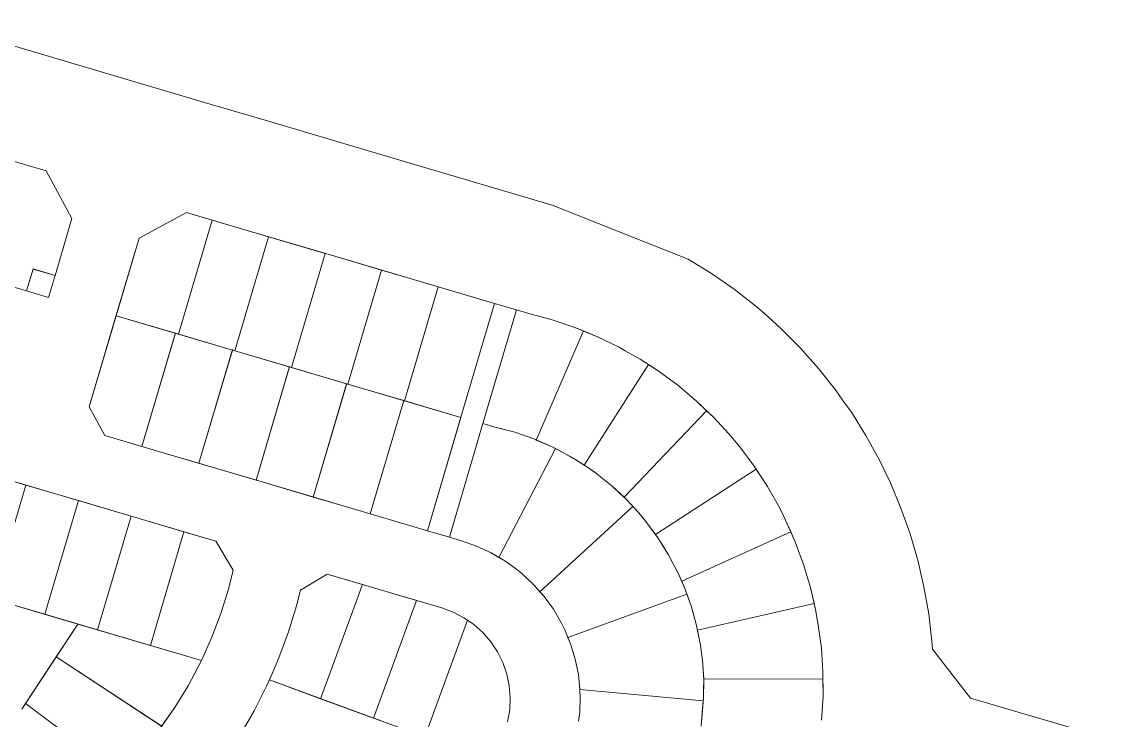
# Model space of a CAD drawing. Header units: millimetres. Extents: x -11775 to 1045055, y -409013 to 338495.
# Drawn here: x 354832 to 639272, y 117570 to 300275 of the extents above; entities that cross this region are included whole.
import ezdxf

# ---------------------------------------------------------------- set-up
doc = ezdxf.new("R2010")
doc.units = ezdxf.units.MM
doc.layers.add('A-DETL', color=90, linetype='Continuous', lineweight=9)

msp = doc.modelspace()

# ---------------------------------------------------------------- linework, layer by layer
at = {"layer": 'A-DETL'}
for p, q in [((355066.691, 293248.5), (331283.691, 300274.5)), ((378850.691, 286221.5), (355066.691, 293248.5)), ((402634.691, 279194.5), (378850.691, 286221.5)), ((418517.691, 274501.5), (402634.691, 279194.5)), ((455246.691, 263647.5), (418517.691, 274501.5)), ((350821.465, 264312.46), (361194.691, 261248.5)), ((493607.691, 252314.5), (455246.691, 263647.5)), ((361194.691, 261248.5), (367951.691, 248824.5)), ((268148.632, 255829.517), (356089.006, 229848.453)), ((385501.691, 243639.5), (397925.691, 250396.5)), ((385501.691, 243639.5), (397925.691, 250396.5)), ((397925.691, 250396.5), (412310.691, 246146.5)), ((397925.691, 250396.5), (404646.529, 248410.851)), ((529169.691, 238206.5), (493607.691, 252314.5)), ((367951.691, 248824.5), (363543.438, 233904.474)), ((395830.022, 218565.161), (404646.529, 248410.851)), ((404646.529, 248410.851), (395830.022, 218565.161)), ((404646.529, 248410.851), (395830.022, 218565.161)), ((412310.691, 246146.5), (404646.529, 248410.851)), ((419413.506, 244047.568), (412310.691, 246146.5)), ((412310.691, 246146.5), (434367.691, 239628.5)), ((379517.692, 223384.417), (385501.691, 243639.5)), ((379551.691, 223499.5), (385501.691, 243639.5)), ((419413.506, 244047.568), (410597.156, 214202.412)), ((419413.506, 244047.568), (410597.156, 214202.412)), ((410597.156, 214202.412), (419413.506, 244047.568)), ((434180.357, 239683.859), (419413.506, 244047.568)), ((434180.357, 239683.859), (425364.291, 209839.663)), ((425364.291, 209839.663), (434180.357, 239683.859)), ((425364.291, 209839.663), (434180.357, 239683.859)), ((448947.387, 235320.757), (434367.691, 239628.5)), ((434367.691, 239628.5), (456424.691, 233111.5)), ((535276.691, 234439.5), (529169.691, 238206.5)), ((356089.021, 229848.449), (341880.08, 234046.332)), ((357788.438, 235600.474), (356089.021, 229848.449)), ((357789.006, 235602.453), (356939.006, 232725.453)), ((357789.006, 235602.453), (356939.006, 232725.453)), ((357789.006, 235602.453), (356939.006, 232725.453)), ((363543.438, 233904.474), (357788.438, 235600.474)), ((363543.006, 233902.453), (357789.006, 235602.453)), ((363543.006, 233902.453), (357789.006, 235602.453)), ((363543.006, 233902.453), (357789.006, 235602.453)), ((362178.006, 229281.453), (363459.006, 233617.453)), ((362178.006, 229281.453), (363459.006, 233617.453)), ((362178.006, 229281.453), (363459.006, 233617.453)), ((363459.006, 233617.453), (363543.006, 233902.453)), ((363459.006, 233617.453), (363543.006, 233902.453)), ((363459.006, 233617.453), (363543.006, 233902.453)), ((440131.426, 205476.914), (448947.387, 235320.757)), ((440131.426, 205476.914), (448947.387, 235320.757)), ((448947.387, 235320.757), (440131.426, 205476.914)), ((456424.691, 233111.5), (448947.387, 235320.757)), ((541164.691, 230338.5), (535276.691, 234439.5)), ((356939.006, 232725.453), (356089.006, 229848.453)), ((356939.006, 232725.453), (356089.006, 229848.453)), ((356780.336, 232188.402), (356089.006, 229848.453)), ((356939.006, 232725.453), (356780.336, 232188.402)), ((463714.537, 230958.058), (454898.56, 201114.165)), ((454898.56, 201114.165), (463714.537, 230958.058)), ((454898.56, 201114.165), (463714.537, 230958.058)), ((463714.537, 230958.058), (456424.691, 233111.5)), ((456424.691, 233111.5), (478482.691, 226595.5)), ((463714.537, 230958.058), (478482.691, 226595.5)), ((356089.006, 229848.453), (361843.006, 228147.453)), ((356089.006, 229848.453), (361843.006, 228147.453)), ((356089.006, 229848.453), (361843.006, 228147.453)), ((361843.006, 228147.453), (362178.006, 229281.453)), ((361843.006, 228147.453), (362178.006, 229281.453)), ((361843.006, 228147.453), (362178.006, 229281.453)), ((546814.691, 225915.5), (541164.691, 230338.5)), ((478482.691, 226595.5), (469699.691, 196866.5)), ((478482.691, 226595.5), (469699.691, 196866.5)), ((478482.691, 226595.5), (469699.691, 196866.5)), ((478482.691, 226595.5), (469699.691, 196866.5)), ((484236.691, 224895.5), (475453.691, 195165.5)), ((475453.691, 195165.5), (484236.691, 224895.5)), ((475453.691, 195165.5), (484236.691, 224895.5)), ((484236.691, 224895.5), (475453.691, 195165.5)), ((475453.691, 195165.5), (484236.691, 224895.5)), ((484236.691, 224895.5), (478482.691, 226595.5)), ((484236.691, 224895.5), (478482.691, 226595.5)), ((487445.691, 223947.5), (484236.691, 224895.5)), ((487445.691, 223947.5), (484236.691, 224895.5)), ((484236.691, 224895.5), (487445.691, 223947.5)), ((548971.691, 224087.5), (546814.691, 225915.5)), ((372467.691, 199524.5), (379551.691, 223499.5)), ((372467.691, 199524.5), (379517.687, 223384.418)), ((379517.687, 223384.418), (395007.217, 218808.248)), ((469665.692, 196751.417), (379517.692, 223384.417)), ((395830.022, 218565.161), (379517.692, 223384.417)), ((493546.691, 222311.5), (487445.691, 223947.5)), ((493546.691, 222311.5), (487445.691, 223947.5)), ((487445.691, 223947.5), (493546.691, 222311.5)), ((499532.691, 220292.5), (493546.691, 222311.5)), ((499532.691, 220292.5), (493546.691, 222311.5)), ((493546.691, 222311.5), (499532.691, 220292.5)), ((553413.691, 220052.5), (548971.691, 224087.5)), ((501746.686, 219386.224), (489422.892, 190872.001)), ((501746.686, 219386.224), (489422.892, 190872.001)), ((489422.892, 190872.001), (501746.686, 219386.224)), ((505378.691, 217899.5), (499532.691, 220292.5)), ((505378.691, 217899.5), (499532.691, 220292.5)), ((499532.691, 220292.5), (501746.686, 219386.224)), ((501746.686, 219386.224), (505378.691, 217899.5)), ((558471.691, 214962.5), (553413.691, 220052.5)), ((386258.071, 189190.587), (395040.537, 218921.04)), ((395007.217, 218808.248), (386258.922, 189193.469)), ((386258.922, 189193.469), (395007.217, 218808.248)), ((395007.217, 218808.248), (409938.913, 214396.881)), ((410597.156, 214202.412), (395830.022, 218565.161)), ((511060.691, 215140.5), (505378.691, 217899.5)), ((511060.691, 215140.5), (505378.691, 217899.5)), ((505378.691, 217899.5), (511060.691, 215140.5)), ((401189.902, 184779.679), (409972.368, 214510.132)), ((409938.913, 214396.881), (401190.503, 184781.714)), ((401190.503, 184781.714), (409938.913, 214396.881)), ((409938.913, 214396.881), (424870.608, 209985.515)), ((410597.156, 214202.412), (425364.291, 209839.663)), ((512692.691, 214216.5), (511060.691, 215140.5)), ((512692.691, 214216.5), (511060.691, 215140.5)), ((511060.691, 215140.5), (512692.691, 214216.5)), ((516557.691, 212028.5), (512692.691, 214216.5)), ((516557.691, 212028.5), (512692.691, 214216.5)), ((512692.691, 214216.5), (516557.691, 212028.5)), ((563237.691, 209599.5), (558471.691, 214962.5)), ((518750.932, 210606.094), (501932.778, 184308.762)), ((518750.932, 210606.094), (501932.778, 184308.762)), ((518750.932, 210606.094), (501932.778, 184308.762)), ((521320.691, 208939.5), (516557.691, 212028.5)), ((521320.691, 208939.5), (516557.691, 212028.5)), ((516557.691, 212028.5), (518750.932, 210606.094)), ((521320.691, 208939.5), (518750.932, 210606.094)), ((416121.733, 180368.771), (424904.198, 210099.224)), ((424870.608, 209985.515), (416122.095, 180369.999)), ((416122.095, 180369.999), (424870.608, 209985.515)), ((424870.608, 209985.515), (439802.304, 205574.149)), ((425364.291, 209839.663), (440131.426, 205476.914)), ((526404.691, 205190.5), (521320.691, 208939.5)), ((526404.691, 205190.5), (521320.691, 208939.5)), ((526404.691, 205190.5), (521320.691, 208939.5)), ((567697.691, 203978.5), (563237.691, 209599.5)), ((431053.563, 175957.863), (439836.029, 205688.316)), ((439802.304, 205574.149), (431053.915, 175959.054)), ((431053.915, 175959.054), (439802.304, 205574.149)), ((439802.304, 205574.149), (454734, 201162.783)), ((454898.56, 201114.165), (440131.426, 205476.914)), ((531240.691, 201126.5), (526404.691, 205190.5)), ((531240.691, 201126.5), (526404.691, 205190.5)), ((531240.691, 201126.5), (526404.691, 205190.5)), ((569629.189, 201244.544), (567697.691, 203978.5)), ((376521.691, 192070.5), (372467.691, 199524.5)), ((376521.691, 192070.5), (372467.691, 199524.5)), ((445985.394, 171546.955), (454734, 201162.783)), ((454734, 201162.783), (445985.633, 171547.761)), ((454734, 201162.783), (445985.633, 171547.761)), ((469665.692, 196751.417), (454734, 201162.783)), ((469665.689, 196751.418), (454898.56, 201114.165)), ((535809.691, 196765.5), (531240.691, 201126.5)), ((535809.691, 196765.5), (531240.691, 201126.5)), ((533961.751, 198529.314), (531240.691, 201126.5)), ((571837.691, 198118.5), (569629.189, 201244.544)), ((469699.691, 196866.5), (460915.691, 167136.5)), ((469699.691, 196866.5), (460915.691, 167136.5)), ((469665.689, 196751.418), (460915.691, 167136.5)), ((460915.691, 167136.5), (469665.692, 196751.417)), ((512356.165, 175893.239), (533961.751, 198529.314)), ((512356.165, 175893.239), (533961.751, 198529.314)), ((512356.165, 175893.239), (533961.751, 198529.314)), ((533961.751, 198529.314), (535809.691, 196765.5)), ((536774.691, 195719.5), (535809.691, 196765.5)), ((536774.691, 195719.5), (535809.691, 196765.5)), ((535809.691, 196765.5), (536774.691, 195719.5)), ((575644.691, 192036.5), (571837.691, 198118.5)), ((475453.691, 195165.5), (466669.691, 165436.5)), ((466669.691, 165436.5), (475453.691, 195165.5)), ((466669.691, 165436.5), (475453.691, 195165.5)), ((475453.691, 195165.5), (466669.691, 165436.5)), ((466669.691, 165436.5), (475453.691, 195165.5)), ((476892.191, 194741), (475453.691, 195165.5)), ((475453.691, 195165.5), (478330.691, 194316.5)), ((478330.691, 194316.5), (475453.691, 195165.5)), ((478330.691, 194316.5), (476892.191, 194741)), ((481049.191, 193598), (478330.691, 194316.5)), ((478330.691, 194316.5), (483767.691, 192879.5)), ((483767.691, 192879.5), (478330.691, 194316.5)), ((483767.691, 192879.5), (481049.191, 193598)), ((539777.691, 192466.5), (536774.691, 195719.5)), ((539777.691, 192466.5), (536774.691, 195719.5)), ((536774.691, 195719.5), (539777.691, 192466.5)), ((394743.691, 186686.5), (376521.691, 192070.5)), ((386258.922, 189193.469), (376521.691, 192070.5)), ((486262.691, 192019.5), (483767.691, 192879.5)), ((483767.691, 192879.5), (488757.691, 191159.5)), ((488757.691, 191159.5), (483767.691, 192879.5)), ((488757.691, 191159.5), (486262.691, 192019.5)), ((493602.691, 189065.5), (488757.691, 191159.5)), ((488757.691, 191159.5), (493602.691, 189065.5)), ((489422.892, 190872.001), (488757.691, 191159.5)), ((493602.691, 189065.5), (489422.892, 190872.001)), ((542630.691, 189075.5), (539777.691, 192466.5)), ((542630.691, 189075.5), (539777.691, 192466.5)), ((539777.691, 192466.5), (542630.691, 189075.5)), ((579107.691, 185751.5), (575644.691, 192036.5)), ((394743.691, 186686.5), (386258.922, 189193.469)), ((479645.334, 160179.818), (494408.06, 188647.858)), ((479645.334, 160179.818), (494408.06, 188647.858)), ((494408.06, 188647.858), (479645.334, 160179.818)), ((494989.191, 188346.5), (493602.691, 189065.5)), ((493602.691, 189065.5), (494408.06, 188647.858)), ((496375.691, 187627.5), (493602.691, 189065.5)), ((494408.06, 188647.858), (496375.691, 187627.5)), ((496375.691, 187627.5), (494989.191, 188346.5)), ((546414.691, 184017.5), (542630.691, 189075.5)), ((546414.691, 184017.5), (542630.691, 189075.5)), ((542630.691, 189075.5), (546414.691, 184017.5)), ((416800.691, 180169.5), (394743.691, 186686.5)), ((401190.503, 184781.714), (394743.691, 186686.5)), ((498073.191, 186659.5), (496375.691, 187627.5)), ((496375.691, 187627.5), (499770.691, 185691.5)), ((499770.691, 185691.5), (496375.691, 187627.5)), ((499770.691, 185691.5), (498073.191, 186659.5)), ((501417.191, 184638.5), (499770.691, 185691.5)), ((499770.691, 185691.5), (503063.691, 183585.5)), ((501932.778, 184308.762), (499770.691, 185691.5)), ((582025.691, 179704.5), (579107.691, 185751.5)), ((341279.691, 183400.5), (364296.691, 176599.5)), ((355881.712, 179085.935), (342088.065, 183161.644)), ((416122.095, 180369.999), (401190.503, 184781.714)), ((503063.691, 183585.5), (501417.191, 184638.5)), ((501932.778, 184308.762), (503063.691, 183585.5)), ((504099.691, 182849), (503063.691, 183585.5)), ((503063.691, 183585.5), (505135.691, 182112.5)), ((503063.691, 183585.5), (505135.691, 182112.5)), ((505135.691, 182112.5), (504099.691, 182849)), ((505751.691, 181617.5), (505135.691, 182112.5)), ((505135.691, 182112.5), (505751.691, 181617.5)), ((505135.691, 182112.5), (505751.691, 181617.5)), ((546891.506, 183287.929), (520627.565, 166122.994)), ((520627.565, 166122.994), (546891.506, 183287.929)), ((546891.506, 183287.929), (520627.565, 166122.994)), ((549870.691, 178729.5), (546414.691, 184017.5)), ((549870.691, 178729.5), (546414.691, 184017.5)), ((546414.691, 184017.5), (546891.506, 183287.929)), ((546891.506, 183287.929), (549870.691, 178729.5)), ((416800.691, 180169.5), (416122.095, 180369.999)), ((438858.691, 173653.5), (416800.691, 180169.5)), ((431053.915, 175959.054), (416800.691, 180169.5)), ((507500.691, 180211), (505751.691, 181617.5)), ((505751.691, 181617.5), (509249.691, 178804.5)), ((505751.691, 181617.5), (509249.691, 178804.5)), ((509249.691, 178804.5), (507500.691, 180211)), ((584790.691, 173083.5), (582025.691, 179704.5)), ((347097.665, 149356.071), (355881.712, 179085.935)), ((347097.665, 149356.071), (355881.712, 179085.935)), ((355881.712, 179085.935), (347097.665, 149356.071)), ((355881.712, 179085.935), (364296.691, 176599.5)), ((364296.691, 176599.5), (369675.549, 175010.871)), ((364296.691, 176599.5), (387313.691, 169801.5)), ((511175.191, 177000), (509249.691, 178804.5)), ((509249.691, 178804.5), (513100.691, 175195.5)), ((509249.691, 178804.5), (512356.165, 175893.239)), ((513100.691, 175195.5), (511175.191, 177000)), ((552985.691, 173234.5), (549870.691, 178729.5)), ((552985.691, 173234.5), (549870.691, 178729.5)), ((549870.691, 178729.5), (552985.691, 173234.5)), ((401804.972, 133192.138), (261767.841, 174567.796)), ((369675.549, 175010.871), (360891.369, 145280.555)), ((360891.369, 145280.555), (369675.549, 175010.871)), ((369675.549, 175010.871), (360891.369, 145280.555)), ((383469.684, 170936.816), (369675.549, 175010.871)), ((438858.691, 173653.5), (431053.915, 175959.054)), ((460915.691, 167136.5), (438858.691, 173653.5)), ((445985.633, 171547.761), (438858.691, 173653.5)), ((513100.691, 175195.5), (512356.165, 175893.239)), ((514038.691, 174172.5), (513100.691, 175195.5)), ((513100.691, 175195.5), (514038.691, 174172.5)), ((514038.691, 174172.5), (513100.691, 175195.5)), ((515075.691, 173041.5), (514038.691, 174172.5)), ((514038.691, 174172.5), (514679.99, 173473.07)), ((516112.691, 171910.5), (514038.691, 174172.5)), ((374685.072, 141205.039), (383469.684, 170936.816)), ((374685.072, 141205.039), (383469.684, 170936.816)), ((383469.684, 170936.816), (374685.072, 141205.039)), ((383469.684, 170936.816), (387313.691, 169801.5)), ((445985.633, 171547.761), (460915.691, 167136.5)), ((490379.754, 151192.482), (514679.99, 173473.07)), ((490379.754, 151192.482), (514679.99, 173473.07)), ((514679.99, 173473.07), (490379.754, 151192.482)), ((514679.99, 173473.07), (516112.691, 171910.5)), ((516112.691, 171910.5), (515075.691, 173041.5)), ((517104.691, 170738), (516112.691, 171910.5)), ((516112.691, 171910.5), (518096.691, 169565.5)), ((518096.691, 169565.5), (516112.691, 171910.5)), ((518096.691, 169565.5), (517104.691, 170738)), ((554157.691, 170822.5), (552985.691, 173234.5)), ((554157.691, 170822.5), (552985.691, 173234.5)), ((552985.691, 173234.5), (554157.691, 170822.5)), ((557160.691, 164235.5), (554157.691, 170822.5)), ((557160.691, 164235.5), (554157.691, 170822.5)), ((554157.691, 170822.5), (555948.164, 166895.145)), ((587182.691, 166318.5), (584790.691, 173083.5)), ((387313.691, 169801.5), (397263.286, 166860.956)), ((387313.691, 169801.5), (405581.691, 164402.5)), ((519659.691, 167439.5), (518096.691, 169565.5)), ((518096.691, 169565.5), (521222.691, 165313.5)), ((520627.565, 166122.994), (518096.691, 169565.5)), ((397263.286, 166860.956), (388478.776, 137129.523)), ((388478.776, 137129.523), (397263.286, 166860.956)), ((388478.776, 137129.523), (397263.286, 166860.956)), ((397263.286, 166860.956), (405581.691, 164402.5)), ((460915.691, 167136.5), (466669.691, 165436.5)), ((460915.691, 167136.5), (466669.691, 165436.5)), ((466669.691, 165436.5), (469878.691, 164488.5)), ((466669.691, 165436.5), (469878.691, 164488.5)), ((469878.691, 164488.5), (466669.691, 165436.5)), ((521222.691, 165313.5), (519659.691, 167439.5)), ((521222.691, 165313.5), (520627.565, 166122.994)), ((522620.691, 163074.5), (521222.691, 165313.5)), ((521222.691, 165313.5), (524018.691, 160835.5)), ((524018.691, 160835.5), (521222.691, 165313.5)), ((527460.062, 153907.477), (555948.164, 166895.145)), ((555948.164, 166895.145), (527460.062, 153907.477)), ((527460.062, 153907.477), (555948.164, 166895.145)), ((555948.164, 166895.145), (557160.691, 164235.5)), ((589194.691, 159431.5), (587182.691, 166318.5)), ((405581.691, 164402.5), (410146.691, 156821.5)), ((405581.691, 164402.5), (410146.691, 156821.5)), ((469878.691, 164488.5), (473807.691, 163119.5)), ((469878.691, 164488.5), (473807.691, 163119.5)), ((473807.691, 163119.5), (469878.691, 164488.5)), ((473807.691, 163119.5), (477586.691, 161379.5)), ((473807.691, 163119.5), (477586.691, 161379.5)), ((477586.691, 161379.5), (473807.691, 163119.5)), ((524018.691, 160835.5), (522620.691, 163074.5)), ((559343.691, 158307.5), (557160.691, 164235.5)), ((559343.691, 158307.5), (557160.691, 164235.5)), ((557160.691, 164235.5), (559343.691, 158307.5)), ((477586.691, 161379.5), (481181.691, 159284.5)), ((477586.691, 161379.5), (481181.691, 159284.5)), ((479645.334, 160179.818), (477586.691, 161379.5)), ((481181.691, 159284.5), (479645.334, 160179.818)), ((525242.691, 158497.5), (524018.691, 160835.5)), ((524018.691, 160835.5), (525242.691, 158497.5)), ((525242.691, 158497.5), (524018.691, 160835.5)), ((590818.691, 152442.5), (589194.691, 159431.5)), ((410146.691, 156821.5), (408885.691, 151868.5)), ((410146.691, 156821.5), (408885.691, 151868.5)), ((481181.691, 159284.5), (484558.691, 156854.5)), ((481181.691, 159284.5), (484558.691, 156854.5)), ((484558.691, 156854.5), (481181.691, 159284.5)), ((484558.691, 156854.5), (485115.691, 156396.5)), ((484558.691, 156854.5), (485115.691, 156396.5)), ((485115.691, 156396.5), (484558.691, 156854.5)), ((526603.691, 155851.5), (525242.691, 158497.5)), ((525242.691, 158497.5), (526603.691, 155851.5)), ((526603.691, 155851.5), (525242.691, 158497.5)), ((561147.691, 152254.5), (559343.691, 158307.5)), ((561147.691, 152254.5), (559343.691, 158307.5)), ((559343.691, 158307.5), (561147.691, 152254.5)), ((434739.691, 155788.5), (427723.691, 151622.5)), ((427723.691, 151622.5), (434739.691, 155788.5)), ((434739.691, 155788.5), (427723.691, 151622.5)), ((458179.691, 148862.5), (434739.691, 155788.5)), ((434739.691, 155788.5), (443941.498, 153069.57)), ((458179.691, 148862.5), (434739.691, 155788.5)), ((485115.691, 156396.5), (485673.691, 155937.5)), ((485115.691, 156396.5), (485673.691, 155937.5)), ((485673.691, 155937.5), (485115.691, 156396.5)), ((485673.691, 155937.5), (488708.691, 153091.5)), ((485673.691, 155937.5), (488708.691, 153091.5)), ((488708.691, 153091.5), (485673.691, 155937.5)), ((528110.691, 152430.5), (526603.691, 155851.5)), ((526603.691, 155851.5), (528110.691, 152430.5)), ((527460.062, 153907.477), (526603.691, 155851.5)), ((528110.691, 152430.5), (527460.062, 153907.477)), ((340428.691, 151326.5), (369482.757, 142742.126)), ((408885.691, 151868.5), (406900.691, 145505.5)), ((408885.691, 151868.5), (406900.691, 145505.5)), ((427723.691, 151622.5), (426674.691, 147538.5)), ((426674.691, 147538.5), (427723.691, 151622.5)), ((427723.691, 151622.5), (426674.691, 147538.5)), ((443941.498, 153069.57), (433008.139, 123205.095)), ((443941.498, 153069.57), (433008.139, 123205.095)), ((433008.139, 123205.095), (443941.498, 153069.57)), ((443941.498, 153069.57), (458115.615, 148881.433)), ((488708.691, 153091.5), (491457.691, 149967.5)), ((488708.691, 153091.5), (491457.691, 149967.5)), ((490379.754, 151192.482), (488708.691, 153091.5)), ((491457.691, 149967.5), (490379.754, 151192.482)), ((529011.191, 149950), (528110.691, 152430.5)), ((528110.691, 152430.5), (528796.17, 150542.293)), ((529911.691, 147469.5), (528110.691, 152430.5)), ((562564.691, 146098.5), (561147.691, 152254.5)), ((562564.691, 146098.5), (561147.691, 152254.5)), ((561147.691, 152254.5), (562096.071, 148134.369)), ((592051.691, 145373.5), (590818.691, 152442.5)), ((347097.665, 149356.071), (360891.369, 145280.555)), ((458115.615, 148881.433), (446859.103, 118134.269)), ((458115.615, 148881.433), (446859.103, 118134.269)), ((446859.103, 118134.269), (458115.615, 148881.433)), ((464693.691, 146938.5), (458179.691, 148862.5)), ((458179.691, 148862.5), (464693.691, 146938.5)), ((464693.691, 146938.5), (458179.691, 148862.5)), ((491457.691, 149967.5), (493892.691, 146594.5)), ((491457.691, 149967.5), (493892.691, 146594.5)), ((493892.691, 146594.5), (491457.691, 149967.5)), ((497678.532, 139245.606), (528796.17, 150542.293)), ((528796.17, 150542.293), (497678.532, 139245.606)), ((497678.532, 139245.606), (528796.17, 150542.293)), ((528796.17, 150542.293), (529911.691, 147469.5)), ((529911.691, 147469.5), (529011.191, 149950)), ((531584.525, 141111.162), (562096.071, 148134.369)), ((562096.071, 148134.369), (531584.525, 141111.162)), ((562096.071, 148134.369), (531584.525, 141111.162)), ((562564.691, 146098.5), (562096.071, 148134.369)), ((360891.369, 145280.555), (374685.072, 141205.039)), ((406900.691, 145505.5), (404537.691, 139273.5)), ((406900.691, 145505.5), (404537.691, 139273.5)), ((426674.691, 147538.5), (424580.691, 140656.5)), ((424580.691, 140656.5), (426674.691, 147538.5)), ((426674.691, 147538.5), (424580.691, 140656.5)), ((467661.691, 145852.5), (464693.691, 146938.5)), ((464693.691, 146938.5), (467661.691, 145852.5)), ((467661.691, 145852.5), (464693.691, 146938.5)), ((470469.691, 144401.5), (467661.691, 145852.5)), ((467661.691, 145852.5), (470469.691, 144401.5)), ((470469.691, 144401.5), (467661.691, 145852.5)), ((493892.691, 146594.5), (495993.691, 143002.5)), ((493892.691, 146594.5), (495993.691, 143002.5)), ((495993.691, 143002.5), (493892.691, 146594.5)), ((530621.191, 144927.5), (529911.691, 147469.5)), ((529911.691, 147469.5), (531330.691, 142385.5)), ((531330.691, 142385.5), (529911.691, 147469.5)), ((563262.691, 141856.5), (562564.691, 146098.5)), ((563262.691, 141856.5), (562564.691, 146098.5)), ((563262.691, 141856.5), (562564.691, 146098.5)), ((592888.691, 138247.5), (592051.691, 145373.5)), ((369482.757, 142742.126), (354831.863, 120511.459)), ((369482.757, 142742.126), (354831.863, 120511.459)), ((363838.294, 134177.45), (369482.757, 142742.126)), ((369482.757, 142742.126), (401804.972, 133192.138)), ((471412.478, 143751.477), (460240.543, 113235.334)), ((471412.478, 143751.477), (460240.543, 113235.334)), ((460240.543, 113235.334), (471412.478, 143751.477)), ((473071.691, 142607.5), (470469.691, 144401.5)), ((470469.691, 144401.5), (471412.478, 143751.477)), ((473071.691, 142607.5), (470469.691, 144401.5)), ((471412.478, 143751.477), (473071.691, 142607.5)), ((475426.691, 140499.5), (473071.691, 142607.5)), ((475426.691, 140499.5), (473071.691, 142607.5)), ((473071.691, 142607.5), (475426.691, 140499.5)), ((495993.691, 143002.5), (496788.691, 141399.5)), ((495993.691, 143002.5), (496788.691, 141399.5)), ((496788.691, 141399.5), (495993.691, 143002.5)), ((531330.691, 142385.5), (530621.191, 144927.5)), ((531846.191, 139797.5), (531330.691, 142385.5)), ((531330.691, 142385.5), (532361.691, 137209.5)), ((531584.525, 141111.162), (531330.691, 142385.5)), ((374685.072, 141205.039), (388478.776, 137129.523)), ((424580.691, 140656.5), (422107.691, 133901.5)), ((422107.691, 133901.5), (424580.691, 140656.5)), ((424580.691, 140656.5), (422107.691, 133901.5)), ((477497.691, 138111.5), (475426.691, 140499.5)), ((477497.691, 138111.5), (475426.691, 140499.5)), ((475426.691, 140499.5), (477497.691, 138111.5)), ((496788.691, 141399.5), (497387.691, 139949.5)), ((496788.691, 141399.5), (497387.691, 139949.5)), ((497387.691, 139949.5), (496788.691, 141399.5)), ((497387.691, 139949.5), (498377.691, 137553.5)), ((497387.691, 139949.5), (498377.691, 137553.5)), ((497678.532, 139245.606), (497387.691, 139949.5)), ((531584.525, 141111.162), (532361.691, 137209.5)), ((532361.691, 137209.5), (531846.191, 139797.5)), ((563976.691, 136494.5), (563262.691, 141856.5)), ((563976.691, 136494.5), (563262.691, 141856.5)), ((563976.691, 136494.5), (563262.691, 141856.5)), ((401804.972, 133192.138), (388478.776, 137129.523)), ((404537.691, 139273.5), (401805.691, 133193.5)), ((404537.691, 139273.5), (401805.691, 133193.5)), ((479249.691, 135481.5), (477497.691, 138111.5)), ((479249.691, 135481.5), (477497.691, 138111.5)), ((477497.691, 138111.5), (479249.691, 135481.5)), ((498377.691, 137553.5), (497678.532, 139245.606)), ((498377.691, 137553.5), (499589.691, 133573.5)), ((498377.691, 137553.5), (499589.691, 133573.5)), ((499589.691, 133573.5), (498377.691, 137553.5)), ((532540.191, 135848), (532361.691, 137209.5)), ((532361.691, 137209.5), (532718.691, 134486.5)), ((532361.691, 137209.5), (532718.691, 134486.5)), ((593056.691, 136172.5), (592888.691, 138247.5)), ((355783.624, 121955.621), (363838.294, 134177.45)), ((391446.331, 115982.656), (363838.294, 134177.45)), ((391412.08, 116005.229), (363838.294, 134177.45)), ((363838.294, 134177.45), (391412.08, 116005.229)), ((422107.691, 133901.5), (420143.691, 129357.5)), ((420143.691, 129357.5), (422107.691, 133901.5)), ((422107.691, 133901.5), (420143.691, 129357.5)), ((480656.691, 132650.5), (479249.691, 135481.5)), ((480656.691, 132650.5), (479249.691, 135481.5)), ((479249.691, 135481.5), (480656.691, 132650.5)), ((532718.691, 134486.5), (532540.191, 135848)), ((532873.691, 133306.5), (532718.691, 134486.5)), ((532718.691, 134486.5), (532873.691, 133306.5)), ((532718.691, 134486.5), (532873.691, 133306.5)), ((564390.691, 130191.5), (563976.691, 136494.5)), ((564390.691, 130191.5), (563976.691, 136494.5)), ((564390.691, 130191.5), (563976.691, 136494.5)), ((602992.691, 123364.5), (593056.691, 136172.5)), ((401805.691, 133193.5), (398320.691, 126595.5)), ((401804.972, 133192.138), (398320.691, 126595.5)), ((481694.691, 129665.5), (480656.691, 132650.5)), ((481694.691, 129665.5), (480656.691, 132650.5)), ((480656.691, 132650.5), (481694.691, 129665.5)), ((499589.691, 133573.5), (500413.691, 129495.5)), ((499589.691, 133573.5), (500413.691, 129495.5)), ((500413.691, 129495.5), (499589.691, 133573.5)), ((533043.191, 130673), (532873.691, 133306.5)), ((532873.691, 133306.5), (533212.691, 128039.5)), ((532873.691, 133306.5), (533192.276, 128356.688)), ((420143.691, 129357.5), (418882.691, 126483.5)), ((420143.691, 129357.5), (418882.691, 126483.5)), ((419598.282, 128114.433), (418882.691, 126483.5)), ((419598.282, 128114.433), (420143.691, 129357.5)), ((478796.875, 106441.876), (419598.282, 128114.433)), ((433008.139, 123205.095), (419598.282, 128114.433)), ((448808.024, 117420.77), (419598.282, 128114.433)), ((482347.691, 126573.5), (481694.691, 129665.5)), ((482347.691, 126573.5), (481694.691, 129665.5)), ((481694.691, 129665.5), (482347.691, 126573.5)), ((500413.691, 129495.5), (500843.691, 125357.5)), ((500413.691, 129495.5), (500843.691, 125357.5)), ((500817.694, 125607.68), (500413.691, 129495.5)), ((533212.691, 128039.5), (533043.191, 130673)), ((533212.691, 128039.5), (533158.691, 123349.5)), ((533212.691, 128039.5), (533158.691, 123349.5)), ((533185.691, 125694.5), (533212.691, 128039.5)), ((564394.872, 128430.78), (533192.276, 128356.688)), ((533192.276, 128356.688), (564394.872, 128430.78)), ((533192.276, 128356.688), (564394.872, 128430.78)), ((533192.276, 128356.688), (533212.691, 128039.5)), ((564405.691, 123874.5), (564390.691, 130191.5)), ((564405.691, 123874.5), (564390.691, 130191.5)), ((564394.872, 128430.78), (564390.691, 130191.5)), ((564405.691, 123874.5), (564394.872, 128430.78)), ((398320.691, 126595.5), (394834.691, 120907.5)), ((398320.691, 126595.5), (394834.691, 120907.5)), ((418882.691, 126483.5), (415629.691, 120067.5)), ((418882.691, 126483.5), (415629.691, 120067.5)), ((418882.691, 126483.5), (415629.691, 120067.5)), ((482605.691, 123422.5), (482347.691, 126573.5)), ((482605.691, 123422.5), (482347.691, 126573.5)), ((482347.691, 126573.5), (482605.691, 123422.5)), ((533096.403, 122666.014), (500817.694, 125607.68)), ((500817.694, 125607.68), (533096.403, 122666.014)), ((500843.691, 125357.5), (500817.694, 125607.68)), ((500817.694, 125607.68), (533096.403, 122666.014)), ((500843.691, 125357.5), (500905.691, 123568.5)), ((500843.691, 125357.5), (500905.691, 123568.5)), ((500905.691, 123568.5), (500843.691, 125357.5)), ((533158.691, 123349.5), (533185.691, 125694.5)), ((446859.103, 118134.269), (433008.139, 123205.095)), ((482463.691, 120265.5), (482605.691, 123422.5)), ((482463.691, 120265.5), (482605.691, 123422.5)), ((482605.691, 123422.5), (482463.691, 120265.5)), ((500905.691, 123568.5), (500774.691, 119723.5)), ((500905.691, 123568.5), (500774.691, 119723.5)), ((500774.691, 119723.5), (500905.691, 123568.5)), ((533158.691, 123349.5), (532493.691, 116052.5)), ((533096.403, 122666.014), (532493.691, 116052.5)), ((532826.191, 119701), (533158.691, 123349.5)), ((533158.691, 123349.5), (533096.403, 122666.014)), ((564020.691, 117569.5), (564405.691, 123874.5)), ((564020.691, 117569.5), (564405.691, 123874.5)), ((564020.691, 117569.5), (564405.691, 123874.5)), ((639271.691, 112722.5), (602992.691, 123364.5)), ((355783.624, 121955.621), (354831.863, 120511.459)), ((380892.566, 103277.476), (355783.624, 121955.621)), ((355783.624, 121955.621), (380892.566, 103277.476)), ((380892.566, 103277.476), (355783.624, 121955.621)), ((394834.691, 120907.5), (391022.691, 115447.5)), ((394834.691, 120907.5), (391412.08, 116005.229)), ((415629.691, 120067.5), (412026.691, 113841.5)), ((415629.691, 120067.5), (412026.691, 113841.5)), ((415629.691, 120067.5), (412538.256, 114725.486)), ((481924.691, 117150.5), (482463.691, 120265.5)), ((481924.691, 117150.5), (482463.691, 120265.5)), ((482463.691, 120265.5), (481924.691, 117150.5)), ((500774.691, 119723.5), (500493.691, 117347.5)), ((500774.691, 119723.5), (500493.691, 117347.5)), ((500493.691, 117347.5), (500774.691, 119723.5)), ((532493.691, 116052.5), (532826.191, 119701)), ((460240.543, 113235.334), (446859.103, 118134.269))]:
    msp.add_line(p, q, dxfattribs=at)

doc.saveas('drawing.dxf')
